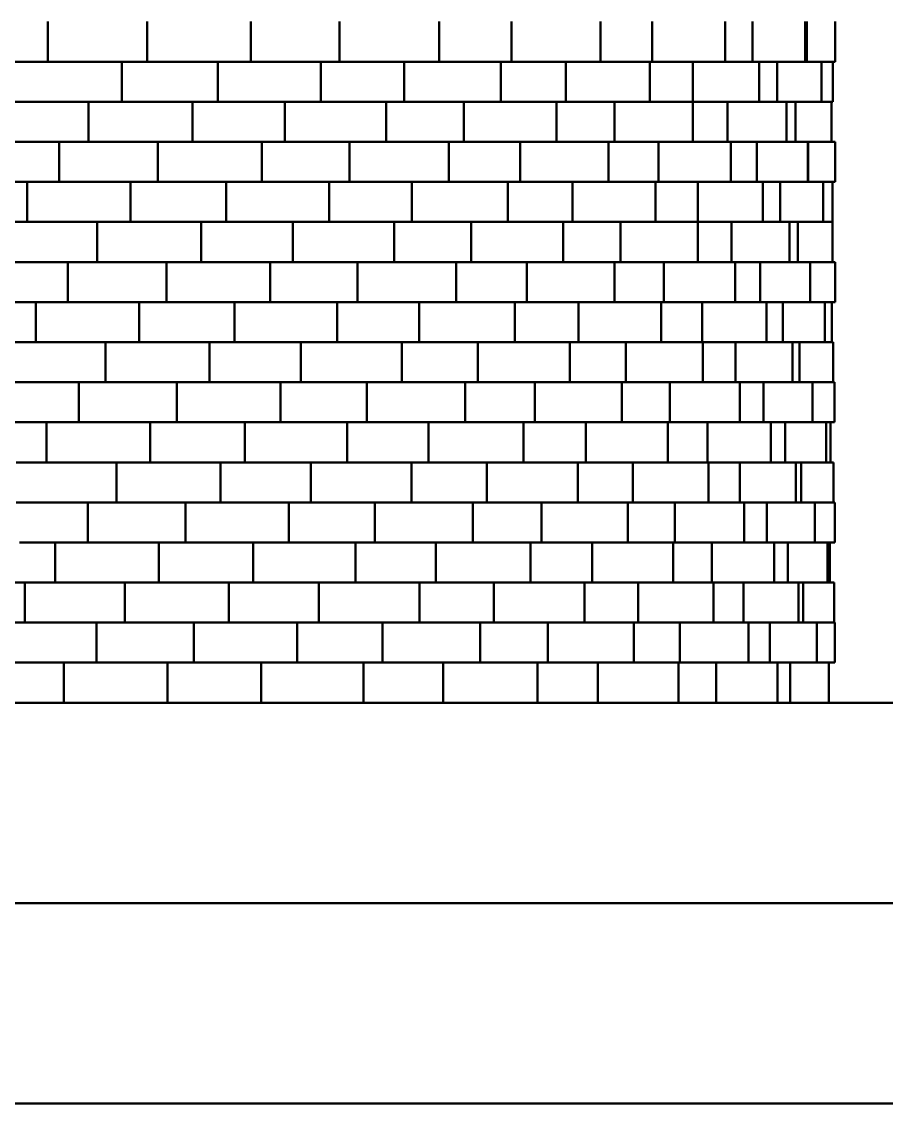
# Model space of a CAD drawing. Header units: inches. Extents: x 1.1 to 16.1, y 0.5 to 10.2.
# Drawn here: x 6.9999 to 7.283, y 9.2281 to 9.5824 of the extents above; entities that cross this region are included whole.
import ezdxf

# ---------------------------------------------------------------- set-up
doc = ezdxf.new("R2010")
doc.units = ezdxf.units.IN
doc.header["$LTSCALE"] = 0.75
doc.header["$MEASUREMENT"] = 0
doc.layers.add('Visible', color=7, linetype='Continuous', lineweight=50)

msp = doc.modelspace()

# ---------------------------------------------------------------- linework, layer by layer
at = {"layer": 'Visible', "extrusion": (0, 1, 0)}
for p, q in [((7.00851, 9.56929, -0.36119), (7.00851, 9.58241, -0.36119)), ((7.04102, 9.56929, -0.37119), (7.04102, 9.58241, -0.37119)), ((7.075, 9.56929, -0.37244), (7.075, 9.58241, -0.37244)), ((7.104, 9.56929, -0.39021), (7.104, 9.58241, -0.39021)), ((7.13661, 9.56929, -0.39987), (7.13661, 9.58241, -0.39987)), ((7.16028, 9.56929, -0.42429), (7.16028, 9.58241, -0.42429)), ((7.18946, 9.56929, -0.44176), (7.18946, 9.58241, -0.44176)), ((7.20631, 9.56929, -0.4713), (7.20631, 9.58241, -0.4713)), ((7.23023, 9.56929, -0.49547), (7.23023, 9.58241, -0.49547)), ((7.23921, 9.56929, -0.52827), (7.23921, 9.58241, -0.52827)), ((7.25637, 9.56929, -0.55764), (7.25637, 9.58241, -0.55764)), ((7.2569, 9.56929, -0.59164), (7.2569, 9.58241, -0.59164)), ((7.26622, 9.56929, -0.62435), (7.26622, 9.58241, -0.62435)), ((7.00851, 9.56929, -0.36119), (6.98893, 9.56929, -0.36546)), ((7.01884, 9.56929, -0.36437), (7.00851, 9.56929, -0.36119)), ((7.01884, 9.56929, -0.36437), (7.03267, 9.56929, -0.36265)), ((7.03267, 9.56929, -0.36265), (7.05473, 9.56929, -0.3717)), ((7.03267, 9.55616, -0.36265), (7.03267, 9.56929, -0.36265)), ((7.075, 9.56929, -0.37244), (7.05473, 9.56929, -0.3717)), ((7.06414, 9.55616, -0.37555), (7.06414, 9.56929, -0.37555)), ((7.0843, 9.56929, -0.37813), (7.075, 9.56929, -0.37244)), ((7.0843, 9.56929, -0.37813), (7.09787, 9.56929, -0.37987)), ((7.09787, 9.56929, -0.37987), (7.11684, 9.56929, -0.39401)), ((7.09787, 9.55616, -0.37987), (7.09787, 9.56929, -0.37987)), ((7.13661, 9.56929, -0.39987), (7.11684, 9.56929, -0.39401)), ((7.12514, 9.55616, -0.4002), (7.12514, 9.56929, -0.4002)), ((7.14433, 9.56929, -0.40784), (7.13661, 9.56929, -0.39987)), ((7.14433, 9.56929, -0.40784), (7.15674, 9.56929, -0.41277)), ((7.15674, 9.56929, -0.41277), (7.1714, 9.56929, -0.43095)), ((7.15674, 9.55616, -0.41277), (7.15674, 9.56929, -0.41277)), ((7.18946, 9.56929, -0.44176), (7.1714, 9.56929, -0.43095)), ((7.17809, 9.55616, -0.43924), (7.17809, 9.56929, -0.43924)), ((7.1951, 9.56929, -0.45164), (7.18946, 9.56929, -0.44176)), ((7.1951, 9.56929, -0.45164), (7.20557, 9.56929, -0.45928)), ((7.20557, 9.56929, -0.45928), (7.2151, 9.56929, -0.48018)), ((7.20557, 9.55616, -0.45928), (7.20557, 9.56929, -0.45928)), ((7.23023, 9.56929, -0.49547), (7.2151, 9.56929, -0.48018)), ((7.21968, 9.55616, -0.49023), (7.21968, 9.56929, -0.49023)), ((7.23333, 9.56929, -0.50678), (7.23023, 9.56929, -0.49547)), ((7.23333, 9.56929, -0.50678), (7.24131, 9.56929, -0.51647)), ((7.24131, 9.56929, -0.51647), (7.24526, 9.56929, -0.53863)), ((7.24131, 9.55616, -0.51647), (7.24131, 9.56929, -0.51647)), ((7.25637, 9.56929, -0.55764), (7.24526, 9.56929, -0.53863)), ((7.24727, 9.55616, -0.54995), (7.24727, 9.56929, -0.54995)), ((7.25656, 9.56929, -0.56976), (7.25637, 9.56929, -0.55764)), ((7.25656, 9.56929, -0.56976), (7.2617, 9.56929, -0.58075)), ((7.2617, 9.55616, -0.58075), (7.2617, 9.56929, -0.58075)), ((7.26622, 9.56929, -0.62435), (7.2617, 9.56929, -0.6085)), ((7.26546, 9.55616, -0.64808), (7.26546, 9.56929, -0.64808)), ((6.98869, 9.55616, -0.3605), (7.01026, 9.55616, -0.36544)), ((7.03267, 9.55616, -0.36265), (7.01026, 9.55616, -0.36544)), ((7.02184, 9.54304, -0.36809), (7.02184, 9.55616, -0.36809)), ((7.04396, 9.55616, -0.36728), (7.03267, 9.55616, -0.36265)), ((7.04396, 9.55616, -0.36728), (7.05582, 9.55616, -0.36684)), ((7.05582, 9.55616, -0.36684), (7.07552, 9.55616, -0.37701)), ((7.05582, 9.54304, -0.36684), (7.05582, 9.55616, -0.36684)), ((7.09787, 9.55616, -0.37987), (7.07552, 9.55616, -0.37701)), ((7.08604, 9.54304, -0.38244), (7.08604, 9.55616, -0.38244)), ((7.10763, 9.55616, -0.38715), (7.09787, 9.55616, -0.37987)), ((7.10763, 9.55616, -0.38715), (7.11927, 9.55616, -0.38969)), ((7.11927, 9.55616, -0.38969), (7.13586, 9.55616, -0.40446)), ((7.11927, 9.54304, -0.38969), (7.11927, 9.55616, -0.38969)), ((7.15674, 9.55616, -0.41277), (7.13586, 9.55616, -0.40446)), ((7.14467, 9.54304, -0.41231), (7.14467, 9.55616, -0.41231)), ((7.16436, 9.55616, -0.42221), (7.15674, 9.55616, -0.41277)), ((7.16436, 9.55616, -0.42221), (7.17505, 9.55616, -0.42759)), ((7.17505, 9.55616, -0.42759), (7.18747, 9.55616, -0.44608)), ((7.17505, 9.54304, -0.42759), (7.17505, 9.55616, -0.42759)), ((7.20557, 9.55616, -0.45928), (7.18747, 9.55616, -0.44608)), ((7.19402, 9.54304, -0.45582), (7.19402, 9.55616, -0.45582)), ((7.21058, 9.55616, -0.47027), (7.20557, 9.55616, -0.45928)), ((7.21058, 9.55616, -0.47027), (7.21965, 9.55616, -0.47818)), ((7.21965, 9.55616, -0.47818), (7.2271, 9.55616, -0.49923)), ((7.21965, 9.54304, -0.47818), (7.21965, 9.55616, -0.47818)), ((7.24131, 9.55616, -0.51647), (7.2271, 9.55616, -0.49923)), ((7.231, 9.54304, -0.51023), (7.231, 9.55616, -0.51023)), ((7.24342, 9.55616, -0.52831), (7.24131, 9.55616, -0.51647)), ((7.24342, 9.55616, -0.52831), (7.25026, 9.55616, -0.53826)), ((7.25026, 9.55616, -0.53826), (7.25225, 9.55616, -0.56058)), ((7.25026, 9.54304, -0.53826), (7.25026, 9.55616, -0.53826)), ((7.2617, 9.55616, -0.58075), (7.25225, 9.55616, -0.56058)), ((7.25328, 9.54304, -0.57214), (7.25328, 9.55616, -0.57214)), ((7.2617, 9.55616, -0.59514), (7.26497, 9.55616, -0.60407)), ((7.26497, 9.54304, -0.60407), (7.26497, 9.55616, -0.60407)), ((7.26546, 9.55616, -0.64808), (7.26497, 9.55616, -0.64547)), ((7.0006, 9.54304, -0.36323), (6.98869, 9.54304, -0.3605)), ((7.0006, 9.54304, -0.36323), (7.01219, 9.54304, -0.36087)), ((7.01219, 9.54304, -0.36087), (7.03326, 9.54304, -0.36767)), ((7.01219, 9.52992, -0.36087), (7.01219, 9.54304, -0.36087)), ((7.05582, 9.54304, -0.36684), (7.03326, 9.54304, -0.36767)), ((7.04456, 9.52992, -0.37132), (7.04456, 9.54304, -0.37132)), ((7.06667, 9.54304, -0.37244), (7.05582, 9.54304, -0.36684)), ((7.06667, 9.54304, -0.37244), (7.07852, 9.54304, -0.37304)), ((7.07852, 9.54304, -0.37304), (7.09726, 9.54304, -0.38489)), ((7.07852, 9.52992, -0.37304), (7.07852, 9.54304, -0.37304)), ((7.11927, 9.54304, -0.38969), (7.09726, 9.54304, -0.38489)), ((7.10727, 9.52992, -0.39121), (7.10727, 9.54304, -0.39121)), ((7.12836, 9.54304, -0.39778), (7.11927, 9.54304, -0.38969)), ((7.12836, 9.54304, -0.39778), (7.13974, 9.54304, -0.40133)), ((7.13974, 9.54304, -0.40133), (7.15497, 9.54304, -0.41749)), ((7.13974, 9.52992, -0.40133), (7.13974, 9.54304, -0.40133)), ((7.17505, 9.54304, -0.42759), (7.15497, 9.54304, -0.41749)), ((7.16306, 9.52992, -0.42608), (7.16306, 9.54304, -0.42608)), ((7.18181, 9.54304, -0.43766), (7.17505, 9.54304, -0.42759)), ((7.18181, 9.54304, -0.43766), (7.192, 9.54304, -0.44395)), ((7.192, 9.54304, -0.44395), (7.20276, 9.54304, -0.46345)), ((7.192, 9.52992, -0.44395), (7.192, 9.54304, -0.44395)), ((7.21965, 9.54304, -0.47818), (7.20276, 9.54304, -0.46345)), ((7.20843, 9.52992, -0.47372), (7.20843, 9.54304, -0.47372)), ((7.22368, 9.54304, -0.48956), (7.21965, 9.54304, -0.47818)), ((7.22368, 9.54304, -0.48956), (7.23202, 9.54304, -0.49823)), ((7.23202, 9.54304, -0.49823), (7.23761, 9.54304, -0.51985)), ((7.23202, 9.52992, -0.49823), (7.23202, 9.54304, -0.49823)), ((7.25026, 9.54304, -0.53826), (7.23761, 9.54304, -0.51985)), ((7.24053, 9.52992, -0.53115), (7.24053, 9.54304, -0.53115)), ((7.25133, 9.54304, -0.55024), (7.25026, 9.54304, -0.53826)), ((7.25133, 9.54304, -0.55024), (7.25728, 9.54304, -0.56075)), ((7.25728, 9.54304, -0.56075), (7.25732, 9.54304, -0.58316)), ((7.25728, 9.52992, -0.56075), (7.25728, 9.54304, -0.56075)), ((7.26497, 9.54304, -0.60407), (7.25732, 9.54304, -0.58316)), ((7.25734, 9.52992, -0.59476), (7.25734, 9.54304, -0.59476)), ((7.26497, 9.54304, -0.62306), (7.2662, 9.54304, -0.6276)), ((7.2662, 9.52992, -0.6276), (7.2662, 9.54304, -0.6276)), ((7.01219, 9.52992, -0.36087), (6.99002, 9.52992, -0.36538)), ((7.00179, 9.51679, -0.36714), (7.00179, 9.52992, -0.36714)), ((7.02383, 9.52992, -0.36462), (7.01219, 9.52992, -0.36087)), ((7.02383, 9.52992, -0.36462), (7.03558, 9.52992, -0.36329)), ((7.03558, 9.52992, -0.36329), (7.05597, 9.52992, -0.3719)), ((7.03558, 9.51679, -0.36329), (7.03558, 9.52992, -0.36329)), ((7.07852, 9.52992, -0.37304), (7.05597, 9.52992, -0.3719)), ((7.06691, 9.51679, -0.37652), (7.06691, 9.52992, -0.37652)), ((7.08884, 9.52992, -0.37956), (7.07852, 9.52992, -0.37304)), ((7.08884, 9.52992, -0.37956), (7.10059, 9.52992, -0.38119)), ((7.10059, 9.52992, -0.38119), (7.11823, 9.52992, -0.39463)), ((7.10059, 9.51679, -0.38119), (7.10059, 9.52992, -0.38119)), ((7.13974, 9.52992, -0.40133), (7.11823, 9.52992, -0.39463)), ((7.12765, 9.51679, -0.4018), (7.12765, 9.52992, -0.4018)), ((7.14809, 9.52992, -0.41019), (7.13974, 9.52992, -0.40133)), ((7.14809, 9.52992, -0.41019), (7.15911, 9.52992, -0.41471)), ((7.15911, 9.52992, -0.41471), (7.17288, 9.52992, -0.43214)), ((7.15911, 9.51679, -0.41471), (7.15911, 9.52992, -0.41471)), ((7.192, 9.52992, -0.44395), (7.17288, 9.52992, -0.43214)), ((7.18019, 9.51679, -0.4414), (7.18019, 9.52992, -0.4414)), ((7.19786, 9.52992, -0.45457), (7.192, 9.52992, -0.44395)), ((7.19786, 9.52992, -0.45457), (7.20746, 9.52992, -0.46172)), ((7.20746, 9.52992, -0.46172), (7.21648, 9.52992, -0.48209)), ((7.20746, 9.51679, -0.46172), (7.20746, 9.52992, -0.46172)), ((7.23202, 9.52992, -0.49823), (7.21648, 9.52992, -0.48209)), ((7.22124, 9.51679, -0.49282), (7.22124, 9.52992, -0.49282)), ((7.23504, 9.52992, -0.50992), (7.23202, 9.52992, -0.49823)), ((7.23504, 9.52992, -0.50992), (7.24259, 9.52992, -0.51928)), ((7.24259, 9.52992, -0.51928), (7.24628, 9.52992, -0.54131)), ((7.24259, 9.51679, -0.51928), (7.24259, 9.52992, -0.51928)), ((7.25728, 9.52992, -0.56075), (7.24628, 9.52992, -0.54131)), ((7.2482, 9.51679, -0.55283), (7.2482, 9.52992, -0.55283)), ((7.2573, 9.52992, -0.57278), (7.25728, 9.52992, -0.56075)), ((7.2573, 9.52992, -0.57278), (7.26231, 9.52992, -0.58377)), ((7.26231, 9.51679, -0.58377), (7.26231, 9.52992, -0.58377)), ((7.2662, 9.52992, -0.6276), (7.26231, 9.52992, -0.61319)), ((7.26537, 9.51679, -0.65114), (7.26537, 9.52992, -0.65114)), ((6.9916, 9.51679, -0.36068), (7.0131, 9.51679, -0.36585)), ((7.03558, 9.51679, -0.36329), (7.0131, 9.51679, -0.36585)), ((7.02466, 9.50367, -0.36862), (7.02466, 9.51679, -0.36862)), ((7.04684, 9.51679, -0.36804), (7.03558, 9.51679, -0.36329)), ((7.04684, 9.51679, -0.36804), (7.05866, 9.51679, -0.36773)), ((7.05866, 9.51679, -0.36773), (7.07822, 9.51679, -0.37809)), ((7.05866, 9.50367, -0.36773), (7.05866, 9.51679, -0.36773)), ((7.10059, 9.51679, -0.38119), (7.07822, 9.51679, -0.37809)), ((7.08872, 9.50367, -0.38365), (7.08872, 9.51679, -0.38365)), ((7.1103, 9.51679, -0.38859), (7.10059, 9.51679, -0.38119)), ((7.1103, 9.51679, -0.38859), (7.12187, 9.51679, -0.39124)), ((7.12187, 9.51679, -0.39124), (7.13826, 9.51679, -0.40616)), ((7.12187, 9.50367, -0.39124), (7.12187, 9.51679, -0.39124)), ((7.15911, 9.51679, -0.41471), (7.13826, 9.51679, -0.40616)), ((7.14702, 9.50367, -0.41413), (7.14702, 9.51679, -0.41413)), ((7.16666, 9.51679, -0.42426), (7.15911, 9.51679, -0.41471)), ((7.16666, 9.51679, -0.42426), (7.17724, 9.51679, -0.42973)), ((7.17724, 9.51679, -0.42973), (7.18944, 9.51679, -0.44829)), ((7.17724, 9.50367, -0.42973), (7.17724, 9.51679, -0.42973)), ((7.20746, 9.51679, -0.46172), (7.18944, 9.51679, -0.44829)), ((7.19592, 9.50367, -0.45815), (7.19592, 9.51679, -0.45815)), ((7.21237, 9.51679, -0.47281), (7.20746, 9.51679, -0.46172)), ((7.21237, 9.51679, -0.47281), (7.22131, 9.51679, -0.48078)), ((7.22131, 9.51679, -0.48078), (7.22852, 9.51679, -0.50185)), ((7.22131, 9.50367, -0.48078), (7.22131, 9.51679, -0.48078)), ((7.24259, 9.51679, -0.51928), (7.22852, 9.51679, -0.50185)), ((7.23232, 9.50367, -0.51295), (7.23232, 9.51679, -0.51295)), ((7.24459, 9.51679, -0.5312), (7.24259, 9.51679, -0.51928)), ((7.24459, 9.51679, -0.5312), (7.25129, 9.51679, -0.54118)), ((7.25129, 9.51679, -0.54118), (7.25305, 9.51679, -0.56345)), ((7.25129, 9.50367, -0.54118), (7.25129, 9.51679, -0.54118)), ((7.26231, 9.51679, -0.58377), (7.25305, 9.51679, -0.56345)), ((7.25396, 9.50367, -0.57508), (7.25396, 9.51679, -0.57508)), ((7.26231, 9.51679, -0.59866), (7.26531, 9.51679, -0.60714)), ((7.26531, 9.50367, -0.60714), (7.26531, 9.51679, -0.60714)), ((7.26537, 9.51679, -0.65114), (7.26531, 9.51679, -0.65084)), ((7.00349, 9.50367, -0.36354), (6.9916, 9.50367, -0.36068)), ((7.00349, 9.50367, -0.36354), (7.01507, 9.50367, -0.36131)), ((7.01507, 9.50367, -0.36131), (7.03605, 9.50367, -0.36833)), ((7.01507, 9.49055, -0.36131), (7.01507, 9.50367, -0.36131)), ((7.05866, 9.50367, -0.36773), (7.03605, 9.50367, -0.36833)), ((7.04733, 9.49055, -0.3721), (7.04733, 9.50367, -0.3721)), ((7.06947, 9.50367, -0.37345), (7.05866, 9.50367, -0.36773)), ((7.06947, 9.50367, -0.37345), (7.08127, 9.50367, -0.37417)), ((7.08127, 9.50367, -0.37417), (7.09986, 9.50367, -0.3862)), ((7.08127, 9.49055, -0.37417), (7.08127, 9.50367, -0.37417)), ((7.12187, 9.50367, -0.39124), (7.09986, 9.50367, -0.3862)), ((7.10983, 9.49055, -0.39265), (7.10983, 9.50367, -0.39265)), ((7.1309, 9.50367, -0.39945), (7.12187, 9.50367, -0.39124)), ((7.1309, 9.50367, -0.39945), (7.14219, 9.50367, -0.4031)), ((7.14219, 9.50367, -0.4031), (7.15722, 9.50367, -0.41939)), ((7.14219, 9.49055, -0.4031), (7.14219, 9.50367, -0.4031)), ((7.17724, 9.50367, -0.42973), (7.15722, 9.50367, -0.41939)), ((7.16525, 9.49055, -0.4281), (7.16525, 9.50367, -0.4281)), ((7.18393, 9.50367, -0.4399), (7.17724, 9.50367, -0.42973)), ((7.18393, 9.50367, -0.4399), (7.194, 9.50367, -0.44627)), ((7.194, 9.50367, -0.44627), (7.20453, 9.50367, -0.46583)), ((7.194, 9.49055, -0.44627), (7.194, 9.50367, -0.44627)), ((7.22131, 9.50367, -0.48078), (7.20453, 9.50367, -0.46583)), ((7.21012, 9.49055, -0.47621), (7.21012, 9.50367, -0.47621)), ((7.22524, 9.50367, -0.49225), (7.22131, 9.50367, -0.48078)), ((7.22524, 9.50367, -0.49225), (7.23345, 9.50367, -0.50096)), ((7.23345, 9.50367, -0.50096), (7.2388, 9.50367, -0.52258)), ((7.23345, 9.49055, -0.50096), (7.23345, 9.50367, -0.50096)), ((7.25129, 9.50367, -0.54118), (7.2388, 9.50367, -0.52258)), ((7.24162, 9.49055, -0.53398), (7.24162, 9.50367, -0.53398)), ((7.25224, 9.50367, -0.55322), (7.25129, 9.50367, -0.54118)), ((7.25224, 9.50367, -0.55322), (7.25805, 9.50367, -0.56375)), ((7.26531, 9.50367, -0.60714), (7.25805, 9.50367, -0.58664)), ((7.25805, 9.49055, -0.56375), (7.25805, 9.50367, -0.56375)), ((7.26531, 9.50367, -0.62698), (7.26627, 9.50367, -0.63068)), ((7.26627, 9.49055, -0.63068), (7.26627, 9.50367, -0.63068)), ((7.01507, 9.49055, -0.36131), (6.99284, 9.49055, -0.36559)), ((7.00458, 9.47742, -0.36747), (7.00458, 9.49055, -0.36747)), ((7.02667, 9.49055, -0.36519), (7.01507, 9.49055, -0.36131)), ((7.02667, 9.49055, -0.36519), (7.03841, 9.49055, -0.36398)), ((7.03841, 9.49055, -0.36398), (7.05869, 9.49055, -0.37279)), ((7.03841, 9.47742, -0.36398), (7.03841, 9.49055, -0.36398)), ((7.08127, 9.49055, -0.37417), (7.05869, 9.49055, -0.37279)), ((7.0696, 9.47742, -0.37754), (7.0696, 9.49055, -0.37754)), ((7.09154, 9.49055, -0.38082), (7.08127, 9.49055, -0.37417)), ((7.09154, 9.49055, -0.38082), (7.10323, 9.49055, -0.38256)), ((7.10323, 9.49055, -0.38256), (7.1207, 9.49055, -0.39616)), ((7.10323, 9.47742, -0.38256), (7.10323, 9.49055, -0.38256)), ((7.14219, 9.49055, -0.4031), (7.1207, 9.49055, -0.39616)), ((7.13007, 9.47742, -0.40346), (7.13007, 9.49055, -0.40346)), ((7.15047, 9.49055, -0.41207), (7.14219, 9.49055, -0.4031)), ((7.15047, 9.49055, -0.41207), (7.1614, 9.49055, -0.41669)), ((7.1614, 9.49055, -0.41669), (7.17495, 9.49055, -0.43423)), ((7.1614, 9.47742, -0.41669), (7.1614, 9.49055, -0.41669)), ((7.194, 9.49055, -0.44627), (7.17495, 9.49055, -0.43423)), ((7.1822, 9.47742, -0.4436), (7.1822, 9.49055, -0.4436)), ((7.19977, 9.49055, -0.45699), (7.194, 9.49055, -0.44627)), ((7.19977, 9.49055, -0.45699), (7.20925, 9.49055, -0.46421)), ((7.20925, 9.49055, -0.46421), (7.21804, 9.49055, -0.48461)), ((7.20925, 9.47742, -0.46421), (7.20925, 9.49055, -0.46421)), ((7.23345, 9.49055, -0.50096), (7.21804, 9.49055, -0.48461)), ((7.2227, 9.47742, -0.49544), (7.2227, 9.49055, -0.49544)), ((7.23636, 9.49055, -0.51274), (7.23345, 9.49055, -0.50096)), ((7.23636, 9.49055, -0.51274), (7.24378, 9.49055, -0.52213)), ((7.24378, 9.49055, -0.52213), (7.24722, 9.49055, -0.54414)), ((7.24378, 9.47742, -0.52213), (7.24378, 9.49055, -0.52213)), ((7.25805, 9.49055, -0.56375), (7.24722, 9.49055, -0.54414)), ((7.24904, 9.47742, -0.55573), (7.24904, 9.49055, -0.55573)), ((7.25805, 9.49055, -0.57607), (7.26282, 9.49055, -0.58682)), ((7.26282, 9.47742, -0.58682), (7.26282, 9.49055, -0.58682)), ((7.26627, 9.49055, -0.63068), (7.26282, 9.49055, -0.61734)), ((7.26517, 9.47742, -0.65422), (7.26517, 9.49055, -0.65422)), ((6.99443, 9.47742, -0.36092), (7.01588, 9.47742, -0.3663)), ((7.03841, 9.47742, -0.36398), (7.01588, 9.47742, -0.3663)), ((7.02742, 9.4643, -0.3692), (7.02742, 9.47742, -0.3692)), ((7.04962, 9.47742, -0.36885), (7.03841, 9.47742, -0.36398)), ((7.04962, 9.47742, -0.36885), (7.06142, 9.47742, -0.36867)), ((7.06142, 9.47742, -0.36867), (7.08086, 9.47742, -0.37922)), ((7.06142, 9.4643, -0.36867), (7.06142, 9.47742, -0.36867)), ((7.10323, 9.47742, -0.38256), (7.08086, 9.47742, -0.37922)), ((7.09131, 9.4643, -0.3849), (7.09131, 9.47742, -0.3849)), ((7.11288, 9.47742, -0.39007), (7.10323, 9.47742, -0.38256)), ((7.11288, 9.47742, -0.39007), (7.12438, 9.47742, -0.39283)), ((7.12438, 9.47742, -0.39283), (7.14059, 9.47742, -0.4079)), ((7.12438, 9.4643, -0.39283), (7.12438, 9.47742, -0.39283)), ((7.1614, 9.47742, -0.41669), (7.14059, 9.47742, -0.4079)), ((7.14929, 9.4643, -0.41599), (7.14929, 9.47742, -0.41599)), ((7.16886, 9.47742, -0.42635), (7.1614, 9.47742, -0.41669)), ((7.16886, 9.47742, -0.42635), (7.17935, 9.47742, -0.4319)), ((7.17935, 9.47742, -0.4319), (7.19133, 9.47742, -0.45055)), ((7.17935, 9.4643, -0.4319), (7.17935, 9.47742, -0.4319)), ((7.20925, 9.47742, -0.46421), (7.19133, 9.47742, -0.45055)), ((7.19772, 9.4643, -0.46052), (7.19772, 9.47742, -0.46052)), ((7.21406, 9.47742, -0.47539), (7.20925, 9.47742, -0.46421)), ((7.21406, 9.47742, -0.47539), (7.22288, 9.47742, -0.48341)), ((7.22288, 9.47742, -0.48341), (7.22985, 9.47742, -0.5045)), ((7.22288, 9.4643, -0.48341), (7.22288, 9.47742, -0.48341)), ((7.24378, 9.47742, -0.52213), (7.22985, 9.47742, -0.5045)), ((7.23356, 9.4643, -0.5157), (7.23356, 9.47742, -0.5157)), ((7.24566, 9.47742, -0.53412), (7.24378, 9.47742, -0.52213)), ((7.24566, 9.47742, -0.53412), (7.25223, 9.47742, -0.54412)), ((7.25223, 9.47742, -0.54412), (7.25374, 9.47742, -0.56634)), ((7.25223, 9.4643, -0.54412), (7.25223, 9.47742, -0.54412)), ((7.26282, 9.47742, -0.58682), (7.25374, 9.47742, -0.56634)), ((7.25454, 9.4643, -0.57805), (7.25454, 9.47742, -0.57805)), ((7.26282, 9.47742, -0.60223), (7.26556, 9.47742, -0.61023)), ((7.26556, 9.4643, -0.61023), (7.26556, 9.47742, -0.61023)), ((7.00491, 9.4643, -0.36355), (6.99443, 9.4643, -0.36092)), ((7.00491, 9.4643, -0.36355), (7.01864, 9.4643, -0.3611)), ((7.01864, 9.4643, -0.3611), (7.04114, 9.4643, -0.36899)), ((7.01864, 9.45118, -0.3611), (7.01864, 9.4643, -0.3611)), ((7.06142, 9.4643, -0.36867), (7.04114, 9.4643, -0.36899)), ((7.05073, 9.45118, -0.37235), (7.05073, 9.4643, -0.37235)), ((7.071, 9.4643, -0.37387), (7.06142, 9.4643, -0.36867)), ((7.071, 9.4643, -0.37387), (7.08465, 9.4643, -0.37489)), ((7.08465, 9.4643, -0.37489), (7.10433, 9.4643, -0.38802)), ((7.08465, 9.45118, -0.37489), (7.08465, 9.4643, -0.37489)), ((7.12438, 9.4643, -0.39283), (7.10433, 9.4643, -0.38802)), ((7.11294, 9.45118, -0.39376), (7.11294, 9.4643, -0.39376)), ((7.13251, 9.4643, -0.40039), (7.12438, 9.4643, -0.39283)), ((7.13251, 9.4643, -0.40039), (7.14516, 9.4643, -0.40467)), ((7.14516, 9.4643, -0.40467), (7.16075, 9.4643, -0.42205)), ((7.14516, 9.45118, -0.40467), (7.14516, 9.4643, -0.40467)), ((7.17935, 9.4643, -0.4319), (7.16075, 9.4643, -0.42205)), ((7.16787, 9.45118, -0.42998), (7.16787, 9.4643, -0.42998)), ((7.1855, 9.4643, -0.44147), (7.17935, 9.4643, -0.4319)), ((7.1855, 9.4643, -0.44147), (7.19636, 9.4643, -0.44855)), ((7.19636, 9.4643, -0.44855), (7.20696, 9.4643, -0.46893)), ((7.19636, 9.45118, -0.44855), (7.19636, 9.4643, -0.44855)), ((7.22288, 9.4643, -0.48341), (7.20696, 9.4643, -0.46893)), ((7.21206, 9.45118, -0.47872), (7.21206, 9.4643, -0.47872)), ((7.22656, 9.4643, -0.49454), (7.22288, 9.4643, -0.48341)), ((7.22656, 9.4643, -0.49454), (7.23504, 9.4643, -0.50379)), ((7.23504, 9.4643, -0.50379), (7.24014, 9.4643, -0.52572)), ((7.23504, 9.45118, -0.50379), (7.23504, 9.4643, -0.50379)), ((7.25223, 9.4643, -0.54412), (7.24014, 9.4643, -0.52572)), ((7.24275, 9.45118, -0.53692), (7.24275, 9.4643, -0.53692)), ((7.25305, 9.4643, -0.55622), (7.25223, 9.4643, -0.54412)), ((7.25305, 9.4643, -0.55622), (7.25877, 9.4643, -0.56692)), ((7.25877, 9.45118, -0.56692), (7.25877, 9.4643, -0.56692)), ((7.26556, 9.4643, -0.61023), (7.25877, 9.4643, -0.59039)), ((7.26556, 9.4643, -0.63195), (7.26605, 9.4643, -0.63396)), ((7.26605, 9.45118, -0.63396), (7.26605, 9.4643, -0.63396)), ((7.01864, 9.45118, -0.3611), (6.9964, 9.45118, -0.36506)), ((7.0081, 9.43805, -0.36711), (7.0081, 9.45118, -0.36711)), ((7.03016, 9.45118, -0.36514), (7.01864, 9.45118, -0.3611)), ((7.03016, 9.45118, -0.36514), (7.04198, 9.45118, -0.36408)), ((7.04198, 9.45118, -0.36408), (7.06218, 9.45118, -0.37321)), ((7.04198, 9.43805, -0.36408), (7.04198, 9.45118, -0.36408)), ((7.08465, 9.45118, -0.37489), (7.06218, 9.45118, -0.37321)), ((7.07297, 9.43805, -0.37808), (7.07297, 9.45118, -0.37808)), ((7.09478, 9.45118, -0.38165), (7.08465, 9.45118, -0.37489)), ((7.09478, 9.45118, -0.38165), (7.10653, 9.45118, -0.38357)), ((7.10653, 9.45118, -0.38357), (7.12387, 9.45118, -0.39746)), ((7.10653, 9.43805, -0.38357), (7.10653, 9.45118, -0.38357)), ((7.14516, 9.45118, -0.40467), (7.12387, 9.45118, -0.39746)), ((7.13308, 9.43805, -0.40484), (7.13308, 9.45118, -0.40484)), ((7.15326, 9.45118, -0.4137), (7.14516, 9.45118, -0.40467)), ((7.15326, 9.45118, -0.4137), (7.16422, 9.45118, -0.41851)), ((7.16422, 9.45118, -0.41851), (7.17759, 9.45118, -0.43632)), ((7.16422, 9.43805, -0.41851), (7.16422, 9.45118, -0.41851)), ((7.19636, 9.45118, -0.44855), (7.17759, 9.45118, -0.43632)), ((7.18464, 9.43805, -0.44571), (7.18464, 9.45118, -0.44571)), ((7.20194, 9.45118, -0.45927), (7.19636, 9.45118, -0.44855)), ((7.20194, 9.45118, -0.45927), (7.2114, 9.45118, -0.46669)), ((7.2114, 9.45118, -0.46669), (7.21995, 9.45118, -0.48733)), ((7.2114, 9.43805, -0.46669), (7.2114, 9.45118, -0.46669)), ((7.23504, 9.45118, -0.50379), (7.21995, 9.45118, -0.48733)), ((7.22441, 9.43805, -0.49811), (7.22441, 9.45118, -0.49811)), ((7.23776, 9.45118, -0.51551), (7.23504, 9.45118, -0.50379)), ((7.23776, 9.45118, -0.51551), (7.24512, 9.45118, -0.52509)), ((7.24512, 9.45118, -0.52509), (7.24827, 9.45118, -0.54727)), ((7.24512, 9.43805, -0.52509), (7.24512, 9.45118, -0.52509)), ((7.25877, 9.45118, -0.56692), (7.24827, 9.45118, -0.54727)), ((7.24991, 9.43805, -0.55876), (7.24991, 9.45118, -0.55876)), ((7.25877, 9.45118, -0.57952), (7.26325, 9.45118, -0.59004)), ((7.26605, 9.45118, -0.63396), (7.26325, 9.45118, -0.6225)), ((7.26325, 9.43805, -0.59004), (7.26325, 9.45118, -0.59004)), ((7.26467, 9.43805, -0.65746), (7.26467, 9.45118, -0.65746)), ((6.99809, 9.43805, -0.3604), (7.01948, 9.43805, -0.36609)), ((7.04198, 9.43805, -0.36408), (7.01948, 9.43805, -0.36609)), ((7.03096, 9.42493, -0.36914), (7.03096, 9.43805, -0.36914)), ((7.0531, 9.43805, -0.36911), (7.04198, 9.43805, -0.36408)), ((7.0531, 9.43805, -0.36911), (7.06497, 9.43805, -0.36908)), ((7.06497, 9.43805, -0.36908), (7.0843, 9.43805, -0.37993)), ((7.06497, 9.42493, -0.36908), (7.06497, 9.43805, -0.36908)), ((7.10653, 9.43805, -0.38357), (7.0843, 9.43805, -0.37993)), ((7.09463, 9.42493, -0.38573), (7.09463, 9.43805, -0.38573)), ((7.11603, 9.43805, -0.39119), (7.10653, 9.43805, -0.38357)), ((7.11603, 9.43805, -0.39119), (7.12758, 9.43805, -0.39413)), ((7.12758, 9.43805, -0.39413), (7.14364, 9.43805, -0.40948)), ((7.12758, 9.42493, -0.39413), (7.12758, 9.43805, -0.39413)), ((7.16422, 9.43805, -0.41851), (7.14364, 9.43805, -0.40948)), ((7.15217, 9.42493, -0.41763), (7.15217, 9.43805, -0.41763)), ((7.1715, 9.43805, -0.42821), (7.16422, 9.43805, -0.41851)), ((7.1715, 9.43805, -0.42821), (7.182, 9.43805, -0.43396)), ((7.182, 9.43805, -0.43396), (7.19377, 9.43805, -0.45287)), ((7.182, 9.42493, -0.43396), (7.182, 9.43805, -0.43396)), ((7.2114, 9.43805, -0.46669), (7.19377, 9.43805, -0.45287)), ((7.19997, 9.42493, -0.46283), (7.19997, 9.43805, -0.46283)), ((7.21602, 9.43805, -0.47785), (7.2114, 9.43805, -0.46669)), ((7.21602, 9.43805, -0.47785), (7.2248, 9.43805, -0.48607)), ((7.2248, 9.43805, -0.48607), (7.23152, 9.43805, -0.50737)), ((7.2248, 9.42493, -0.48607), (7.2248, 9.43805, -0.48607)), ((7.24512, 9.43805, -0.52509), (7.23152, 9.43805, -0.50737)), ((7.23503, 9.42493, -0.5185), (7.23503, 9.43805, -0.5185)), ((7.24681, 9.43805, -0.537), (7.24512, 9.43805, -0.52509)), ((7.24681, 9.43805, -0.537), (7.2533, 9.43805, -0.54718)), ((7.2533, 9.43805, -0.54718), (7.25451, 9.43805, -0.56956)), ((7.2533, 9.42493, -0.54718), (7.2533, 9.43805, -0.54718)), ((7.26325, 9.43805, -0.59004), (7.25451, 9.43805, -0.56956)), ((7.25514, 9.42493, -0.58114), (7.25514, 9.43805, -0.58114)), ((7.26325, 9.43805, -0.60596), (7.26571, 9.43805, -0.61347)), ((7.26571, 9.42493, -0.61347), (7.26571, 9.43805, -0.61347)), ((7.00991, 9.42493, -0.36354), (6.99809, 9.42493, -0.3604)), ((7.00991, 9.42493, -0.36354), (7.02157, 9.42493, -0.36159)), ((7.02157, 9.42493, -0.36159), (7.04238, 9.42493, -0.36912)), ((7.02157, 9.41181, -0.36159), (7.02157, 9.42493, -0.36159)), ((7.06497, 9.42493, -0.36908), (7.04238, 9.42493, -0.36912)), ((7.05355, 9.41181, -0.37317), (7.05355, 9.42493, -0.37317)), ((7.07561, 9.42493, -0.37506), (7.06497, 9.42493, -0.36908)), ((7.07561, 9.42493, -0.37506), (7.08743, 9.42493, -0.37607)), ((7.08743, 9.42493, -0.37607), (7.10575, 9.42493, -0.38856)), ((7.08743, 9.41181, -0.37607), (7.08743, 9.42493, -0.37607)), ((7.12758, 9.42493, -0.39413), (7.10575, 9.42493, -0.38856)), ((7.11553, 9.41181, -0.39524), (7.11553, 9.42493, -0.39524)), ((7.13638, 9.42493, -0.40254), (7.12758, 9.42493, -0.39413)), ((7.13638, 9.42493, -0.40254), (7.14763, 9.42493, -0.40648)), ((7.14763, 9.42493, -0.40648), (7.16229, 9.42493, -0.42317)), ((7.14763, 9.41181, -0.40648), (7.14763, 9.42493, -0.40648)), ((7.182, 9.42493, -0.43396), (7.16229, 9.42493, -0.42317)), ((7.17007, 9.41181, -0.43203), (7.17007, 9.42493, -0.43203)), ((7.18841, 9.42493, -0.44426), (7.182, 9.42493, -0.43396)), ((7.18841, 9.42493, -0.44426), (7.19837, 9.42493, -0.4509)), ((7.19837, 9.42493, -0.4509), (7.20844, 9.42493, -0.47076)), ((7.19837, 9.41181, -0.4509), (7.19837, 9.42493, -0.4509)), ((7.2248, 9.42493, -0.48607), (7.20844, 9.42493, -0.47076)), ((7.21375, 9.41181, -0.48123), (7.21375, 9.42493, -0.48123)), ((7.22844, 9.42493, -0.49759), (7.2248, 9.42493, -0.48607)), ((7.22844, 9.42493, -0.49759), (7.23647, 9.42493, -0.50654)), ((7.23647, 9.42493, -0.50654), (7.2413, 9.42493, -0.52835)), ((7.23647, 9.41181, -0.50654), (7.23647, 9.42493, -0.50654)), ((7.2533, 9.42493, -0.54718), (7.2413, 9.42493, -0.52835)), ((7.24383, 9.41181, -0.53974), (7.24383, 9.42493, -0.53974)), ((7.25395, 9.42493, -0.55919), (7.2533, 9.42493, -0.54718)), ((7.25395, 9.42493, -0.55919), (7.25953, 9.42493, -0.56991)), ((7.25953, 9.41181, -0.56991), (7.25953, 9.42493, -0.56991)), ((7.26571, 9.42493, -0.61347), (7.25953, 9.42493, -0.59458)), ((7.26571, 9.42493, -0.63529), (7.26611, 9.42493, -0.63702)), ((7.26611, 9.41181, -0.63702), (7.26611, 9.42493, -0.63702)), ((7.02157, 9.41181, -0.36159), (6.99926, 9.41181, -0.36532)), ((7.01095, 9.39868, -0.36749), (7.01095, 9.41181, -0.36749)), ((7.03307, 9.41181, -0.36575), (7.02157, 9.41181, -0.36159)), ((7.03307, 9.41181, -0.36575), (7.04486, 9.41181, -0.36482)), ((7.04486, 9.41181, -0.36482), (7.06493, 9.41181, -0.37414)), ((7.04486, 9.39868, -0.36482), (7.04486, 9.41181, -0.36482)), ((7.08743, 9.41181, -0.37607), (7.06493, 9.41181, -0.37414)), ((7.0757, 9.39868, -0.37914), (7.0757, 9.41181, -0.37914)), ((7.09752, 9.41181, -0.38295), (7.08743, 9.41181, -0.37607)), ((7.09752, 9.41181, -0.38295), (7.10921, 9.41181, -0.38499)), ((7.10921, 9.41181, -0.38499), (7.12636, 9.41181, -0.39903)), ((7.10921, 9.39868, -0.38499), (7.10921, 9.41181, -0.38499)), ((7.14763, 9.41181, -0.40648), (7.12636, 9.41181, -0.39903)), ((7.13552, 9.39868, -0.40653), (7.13552, 9.41181, -0.40653)), ((7.15566, 9.41181, -0.41562), (7.14763, 9.41181, -0.40648)), ((7.15566, 9.41181, -0.41562), (7.16652, 9.41181, -0.42052)), ((7.16652, 9.41181, -0.42052), (7.17967, 9.41181, -0.43843)), ((7.16652, 9.39868, -0.42052), (7.16652, 9.41181, -0.42052)), ((7.19837, 9.41181, -0.4509), (7.17967, 9.41181, -0.43843)), ((7.18665, 9.39868, -0.44793), (7.18665, 9.41181, -0.44793)), ((7.20386, 9.41181, -0.46171), (7.19837, 9.41181, -0.4509)), ((7.20386, 9.41181, -0.46171), (7.2132, 9.41181, -0.4692)), ((7.2132, 9.41181, -0.4692), (7.2215, 9.41181, -0.48986)), ((7.2132, 9.39868, -0.4692), (7.2132, 9.41181, -0.4692)), ((7.23647, 9.41181, -0.50654), (7.2215, 9.41181, -0.48986)), ((7.22588, 9.39868, -0.50075), (7.22588, 9.41181, -0.50075)), ((7.23908, 9.41181, -0.51833), (7.23647, 9.41181, -0.50654)), ((7.23908, 9.41181, -0.51833), (7.2463, 9.41181, -0.52795)), ((7.2463, 9.41181, -0.52795), (7.24922, 9.41181, -0.5501)), ((7.2463, 9.39868, -0.52795), (7.2463, 9.41181, -0.52795)), ((7.25953, 9.41181, -0.56991), (7.24922, 9.41181, -0.5501)), ((7.25074, 9.39868, -0.56167), (7.25074, 9.41181, -0.56167)), ((7.25953, 9.41181, -0.58289), (7.26376, 9.41181, -0.59309)), ((7.26376, 9.39868, -0.59309), (7.26376, 9.41181, -0.59309)), ((7.26611, 9.41181, -0.63702), (7.26376, 9.41181, -0.6269)), ((7.26446, 9.39868, -0.66052), (7.26446, 9.41181, -0.66052)), ((6.98954, 9.39868, -0.36352), (7.00099, 9.39868, -0.36069)), ((7.00099, 9.39868, -0.36069), (7.0223, 9.39868, -0.3666)), ((7.00099, 9.38556, -0.36069), (7.00099, 9.39868, -0.36069)), ((7.04486, 9.39868, -0.36482), (7.0223, 9.39868, -0.3666)), ((7.03376, 9.38556, -0.36978), (7.03376, 9.39868, -0.36978)), ((7.05595, 9.39868, -0.36997), (7.04486, 9.39868, -0.36482)), ((7.05595, 9.39868, -0.36997), (7.06777, 9.39868, -0.37007)), ((7.06777, 9.39868, -0.37007), (7.08696, 9.39868, -0.38111)), ((7.06777, 9.38556, -0.37007), (7.06777, 9.39868, -0.37007)), ((7.10921, 9.39868, -0.38499), (7.08696, 9.39868, -0.38111)), ((7.09725, 9.38556, -0.38703), (7.09725, 9.39868, -0.38703)), ((7.11865, 9.39868, -0.39272), (7.10921, 9.39868, -0.38499)), ((7.11865, 9.39868, -0.39272), (7.13012, 9.39868, -0.39577)), ((7.13012, 9.39868, -0.39577), (7.14599, 9.39868, -0.41125)), ((7.13012, 9.38556, -0.39577), (7.13012, 9.39868, -0.39577)), ((7.16652, 9.39868, -0.42052), (7.14599, 9.39868, -0.41125)), ((7.15446, 9.38556, -0.41952), (7.15446, 9.39868, -0.41952)), ((7.17373, 9.39868, -0.43034), (7.16652, 9.39868, -0.42052)), ((7.17373, 9.39868, -0.43034), (7.18412, 9.39868, -0.43617)), ((7.18412, 9.39868, -0.43617), (7.19566, 9.39868, -0.45515)), ((7.18412, 9.38556, -0.43617), (7.18412, 9.39868, -0.43617)), ((7.2132, 9.39868, -0.4692), (7.19566, 9.39868, -0.45515)), ((7.20179, 9.38556, -0.46523), (7.20179, 9.39868, -0.46523)), ((7.21772, 9.39868, -0.48045), (7.2132, 9.39868, -0.4692)), ((7.21772, 9.39868, -0.48045), (7.22638, 9.39868, -0.48872)), ((7.22638, 9.39868, -0.48872), (7.23285, 9.39868, -0.51003)), ((7.22638, 9.38556, -0.48872), (7.22638, 9.39868, -0.48872)), ((7.2463, 9.39868, -0.52795), (7.23285, 9.39868, -0.51003)), ((7.23626, 9.38556, -0.52126), (7.23626, 9.39868, -0.52126)), ((7.24788, 9.39868, -0.53993), (7.2463, 9.39868, -0.52795)), ((7.24788, 9.39868, -0.53993), (7.25423, 9.39868, -0.55014)), ((7.25423, 9.39868, -0.55014), (7.25521, 9.39868, -0.57245)), ((7.25423, 9.38556, -0.55014), (7.25423, 9.39868, -0.55014)), ((7.26376, 9.39868, -0.59309), (7.25521, 9.39868, -0.57245)), ((7.25572, 9.38556, -0.58411), (7.25572, 9.39868, -0.58411)), ((7.26376, 9.39868, -0.60961), (7.26594, 9.39868, -0.61655)), ((7.26594, 9.38556, -0.61655), (7.26594, 9.39868, -0.61655)), ((7.00099, 9.38556, -0.36069), (6.97901, 9.38556, -0.36613)), ((7.01278, 9.38556, -0.36396), (7.00099, 9.38556, -0.36069)), ((7.01278, 9.38556, -0.36396), (7.02444, 9.38556, -0.36213)), ((7.02444, 9.38556, -0.36213), (7.04515, 9.38556, -0.36988)), ((7.02444, 9.37244, -0.36213), (7.02444, 9.38556, -0.36213)), ((7.06777, 9.38556, -0.37007), (7.04515, 9.38556, -0.36988)), ((7.05629, 9.37244, -0.37404), (7.05629, 9.38556, -0.37404)), ((7.07837, 9.38556, -0.37617), (7.06777, 9.38556, -0.37007)), ((7.07837, 9.38556, -0.37617), (7.09014, 9.38556, -0.3773)), ((7.09014, 9.38556, -0.3773), (7.1083, 9.38556, -0.38996)), ((7.09014, 9.37244, -0.3773), (7.09014, 9.38556, -0.3773)), ((7.13012, 9.38556, -0.39577), (7.1083, 9.38556, -0.38996)), ((7.11804, 9.37244, -0.39676), (7.11804, 9.38556, -0.39676)), ((7.13886, 9.38556, -0.4043), (7.13012, 9.38556, -0.39577)), ((7.13886, 9.38556, -0.4043), (7.15001, 9.38556, -0.40833)), ((7.15001, 9.38556, -0.40833), (7.16447, 9.38556, -0.42514)), ((7.15001, 9.37244, -0.40833), (7.15001, 9.38556, -0.40833)), ((7.18412, 9.38556, -0.43617), (7.16447, 9.38556, -0.42514)), ((7.17219, 9.37244, -0.43412), (7.17219, 9.38556, -0.43412)), ((7.19044, 9.38556, -0.44657), (7.18412, 9.38556, -0.43617)), ((7.19044, 9.38556, -0.44657), (7.20029, 9.38556, -0.45328)), ((7.20029, 9.38556, -0.45328), (7.21013, 9.38556, -0.4732)), ((7.20029, 9.37244, -0.45328), (7.20029, 9.38556, -0.45328)), ((7.22638, 9.38556, -0.48872), (7.21013, 9.38556, -0.4732)), ((7.21535, 9.37244, -0.48377), (7.21535, 9.38556, -0.48377)), ((7.2299, 9.38556, -0.50033), (7.22638, 9.38556, -0.48872)), ((7.2299, 9.38556, -0.50033), (7.2378, 9.38556, -0.50932)), ((7.2378, 9.38556, -0.50932), (7.24239, 9.38556, -0.53112)), ((7.2378, 9.37244, -0.50932), (7.2378, 9.38556, -0.50932)), ((7.25423, 9.38556, -0.55014), (7.24239, 9.38556, -0.53112)), ((7.24481, 9.37244, -0.5426), (7.24481, 9.38556, -0.5426)), ((7.25476, 9.38556, -0.5622), (7.25423, 9.38556, -0.55014)), ((7.25476, 9.38556, -0.5622), (7.2602, 9.38556, -0.57293)), ((7.26594, 9.38556, -0.61655), (7.2602, 9.38556, -0.59834)), ((7.2602, 9.37244, -0.57293), (7.2602, 9.38556, -0.57293)), ((7.26594, 9.38556, -0.6395), (7.26608, 9.38556, -0.64011)), ((7.26608, 9.37244, -0.64011), (7.26608, 9.38556, -0.64011)), ((6.98036, 9.37244, -0.36138), (7.00206, 9.37244, -0.36563)), ((7.02444, 9.37244, -0.36213), (7.00206, 9.37244, -0.36563)), ((7.01373, 9.35931, -0.36792), (7.01373, 9.37244, -0.36792)), ((7.03589, 9.37244, -0.36641), (7.02444, 9.37244, -0.36213)), ((7.03589, 9.37244, -0.36641), (7.04766, 9.37244, -0.36561)), ((7.04766, 9.37244, -0.36561), (7.06762, 9.37244, -0.37513)), ((7.04766, 9.35931, -0.36561), (7.04766, 9.37244, -0.36561)), ((7.09014, 9.37244, -0.3773), (7.06762, 9.37244, -0.37513)), ((7.07836, 9.35931, -0.38025), (7.07836, 9.37244, -0.38025)), ((7.10017, 9.37244, -0.38429), (7.09014, 9.37244, -0.3773)), ((7.10017, 9.37244, -0.38429), (7.1118, 9.37244, -0.38645)), ((7.1118, 9.37244, -0.38645), (7.12878, 9.37244, -0.40065)), ((7.1118, 9.35931, -0.38645), (7.1118, 9.37244, -0.38645)), ((7.15001, 9.37244, -0.40833), (7.12878, 9.37244, -0.40065)), ((7.13789, 9.35931, -0.40827), (7.13789, 9.37244, -0.40827)), ((7.15797, 9.37244, -0.41759), (7.15001, 9.37244, -0.40833)), ((7.15797, 9.37244, -0.41759), (7.16874, 9.37244, -0.42258)), ((7.16874, 9.37244, -0.42258), (7.18167, 9.37244, -0.44059)), ((7.16874, 9.35931, -0.42258), (7.16874, 9.37244, -0.42258)), ((7.20029, 9.37244, -0.45328), (7.18167, 9.37244, -0.44059)), ((7.18858, 9.35931, -0.4502), (7.18858, 9.37244, -0.4502)), ((7.20568, 9.37244, -0.4642), (7.20029, 9.37244, -0.45328)), ((7.20568, 9.37244, -0.4642), (7.2149, 9.37244, -0.47174)), ((7.2149, 9.37244, -0.47174), (7.22297, 9.37244, -0.49244)), ((7.2149, 9.35931, -0.47174), (7.2149, 9.37244, -0.47174)), ((7.2378, 9.37244, -0.50932), (7.22297, 9.37244, -0.49244)), ((7.22725, 9.35931, -0.50343), (7.22725, 9.37244, -0.50343)), ((7.2403, 9.37244, -0.52119), (7.2378, 9.37244, -0.50932)), ((7.2403, 9.37244, -0.52119), (7.24739, 9.37244, -0.53084)), ((7.24739, 9.37244, -0.53084), (7.25006, 9.37244, -0.55295)), ((7.24739, 9.35931, -0.53084), (7.24739, 9.37244, -0.53084)), ((7.2602, 9.37244, -0.57293), (7.25006, 9.37244, -0.55295)), ((7.25147, 9.35931, -0.5646), (7.25147, 9.37244, -0.5646)), ((7.2602, 9.37244, -0.58631), (7.26416, 9.37244, -0.59616)), ((7.26608, 9.37244, -0.64011), (7.26416, 9.37244, -0.63145)), ((7.26416, 9.35931, -0.59616), (7.26416, 9.37244, -0.59616))]:
    msp.add_line(p, q, dxfattribs=at)
for centre, radius, start, end in [((-6.99725, -0.62987, 9.35931), 1.64042, 61.3146, 118.6854), ((-6.99725, -0.62987, 9.2937), 1.64042, 61.3146, 118.6854), ((-6.99725, -0.62987, 9.22808), 1.59449, 62.28845, 117.71155)]:
    msp.add_arc(centre, radius, start, end, dxfattribs=at)

doc.saveas('drawing.dxf')
